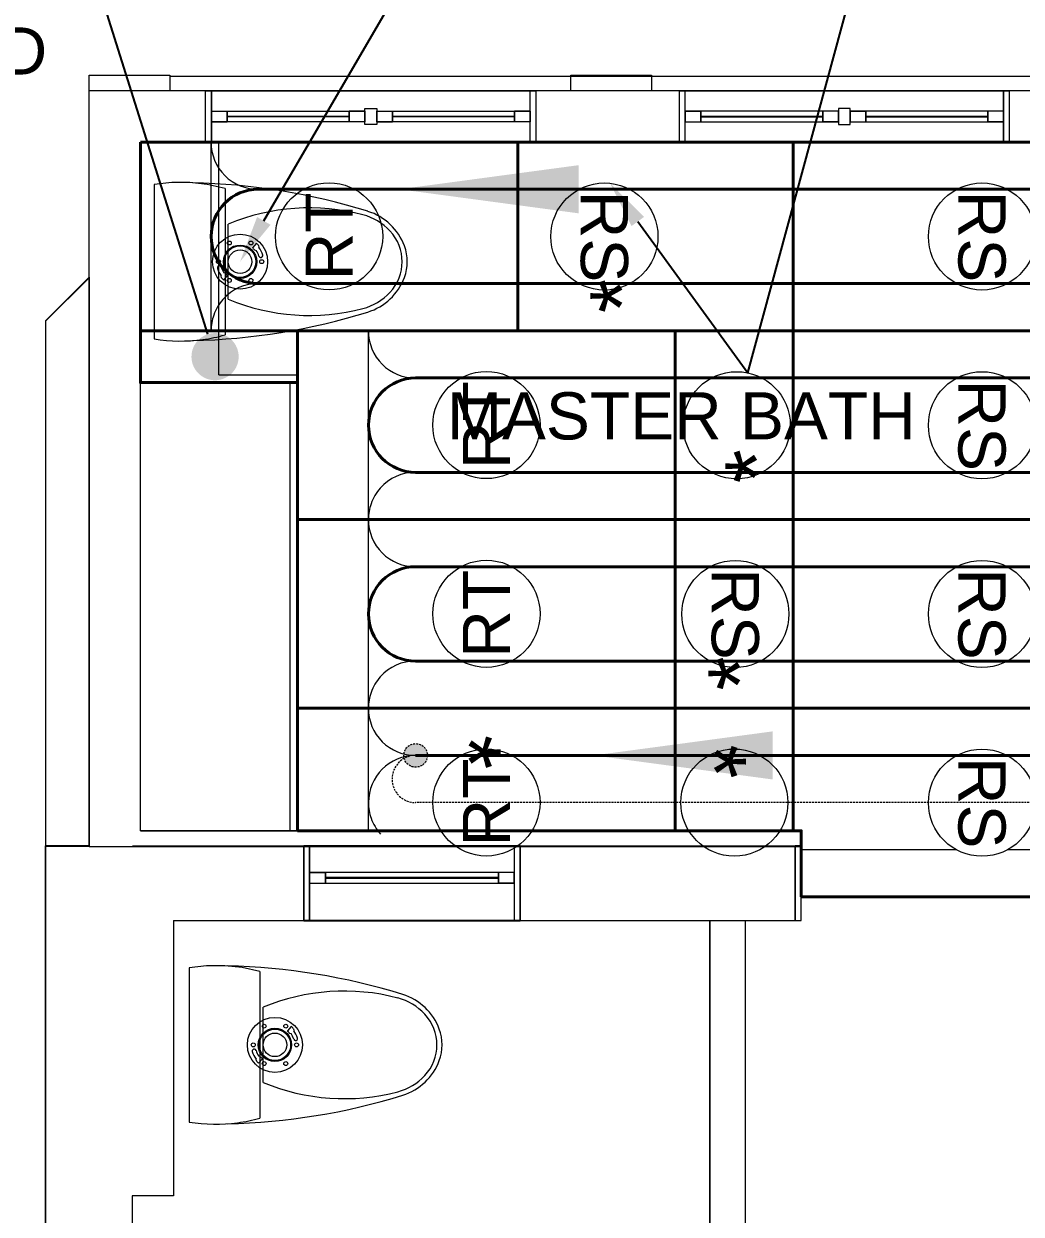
# Model space of a CAD drawing. Header units: inches. Extents: x -394 to 2550, y -2115 to -791.
# Drawn here: x 1600.2 to 1727, y -1175.6 to -1024.2 of the extents above; entities that cross this region are included whole.
import ezdxf
from ezdxf import colors
from ezdxf.entities.mleader import LeaderData, LeaderLine
from ezdxf.enums import TextEntityAlignment as Align
from ezdxf.math import Vec2, Vec3

# ---------------------------------------------------------------- set-up
doc = ezdxf.new("R2010")
doc.units = ezdxf.units.IN
doc.header["$MEASUREMENT"] = 0
doc.linetypes.add('DASHED2', pattern=[0.375, 0.25, -0.125])
for name, color, linetype, lineweight in [('B_Walls', 7, 'Continuous', 13), ('R_Panel Text', 7, 'Continuous', 13), ('R_Straight', 204, 'Continuous', 15), ('R_Turn', 30, 'Continuous', 15), ('S_Panel Text', 7, 'Continuous', 13), ('T_Buried Point', 3, 'Continuous', 20), ('T_Buried Tubing', 3, 'DASHED2', 20), ('T_Tube Text', 7, 'Continuous', 13), ('T_Tubing', 6, 'Continuous', 40), ('W_Grooves', 7, 'Continuous', 5), ('W_Panel', 7, 'Continuous', 40)]:
    doc.layers.add(name, color=color, linetype=linetype, lineweight=lineweight)
doc.layers.add('T_Return', color=5, linetype='Continuous')
doc.layers.add('T_Supply', color=1, linetype='Continuous')
doc.styles.get("Standard").update_dxf_attribs({"font": 'arial.ttf'})

# ---------------------------------------------------------------- blocks, each defined once
blk = doc.blocks.new('*U138')
at = {"layer": 'B_Walls', "color": 252}
for p, q in [((-2.34, 15.98), (-1.78, 15.49)), ((-2.06, 16.27), (-1.81, 16.31)), ((-1.49, 15.76), (-1.44, 15.96)), ((2.34, 11.84), (1.77, 12.33)), ((1.48, 12.06), (1.43, 11.86)), ((2.05, 11.55), (1.8, 11.51))]:
    blk.add_line(p, q, dxfattribs=at)
at = {"layer": 'B_Walls', "linetype": 'Continuous'}
for p, q in [((4.78, 12.41), (-4.78, 12.41)), ((-9.31, 12), (9.31, 12)), ((-9.81, 3), (9.81, 3))]:
    blk.add_line(p, q, dxfattribs=at)
at = {"layer": 'B_Walls'}
blk.add_lwpolyline([(-9.31, 12), (-9.82, 9.74), (-10.06, 7.54), (-10.06, 5.23), (-9.81, 3)], dxfattribs=at)
at = {"layer": 'B_Walls', "color": 252}
for centre, radius in [((0, 13.91), 3.5), ((0, 16.66), 0.25), ((-2.38, 15.29), 0.25), ((0, 13.91), 2.12), ((0, 13.91), 2), ((0, 13.91), 1.5), ((2.38, 15.29), 0.25), ((-2.38, 12.54), 0.25), ((2.38, 12.54), 0.25), ((0, 11.16), 0.25)]:
    blk.add_circle(centre, radius, dxfattribs=at)
at = {"layer": 'B_Walls'}
for centre, radius, start, end in [((0, 29.45), 5.72, 69.5476, 110.4524), ((0.54, 28), 7.27, 110.4524, 162.7523), ((0, 28.79), 5.72, 46.8543, 133.1457), ((-0.54, 28), 7.27, 17.2477, 69.5476), ((1.03, 27.69), 7.23, 133.1457, 165.2214), ((-1.03, 27.69), 7.23, 14.7786, 46.8543), ((70.97, 6.13), 81.02, 162.7523, 178.7776), ((19.92, 22.71), 26.76, 165.2214, 202.6263), ((-19.92, 22.71), 26.76, 337.3737, 14.7786), ((-70.97, 6.13), 81.02, 1.2224, 17.2477)]:
    blk.add_arc(centre, radius, start, end, dxfattribs=at)
at = {"layer": 'B_Walls', "color": 252}
for centre, radius, start, end in [((0, 13.92), 2.99, 106.4671, 127.0724), ((-0.79, 16.55), 0.25, 286.3637, 109.0193), ((0, 13.91), 3.13, 131.1797, 138.5205), ((0, 13.91), 2.38, 128.8405, 138.5205), ((0, 13.91), 2.5, 106.6653, 125.0826), ((-0.01, 13.91), 2.38, 308.8405, 318.5205), ((0.78, 11.27), 0.25, 106.3637, 289.0193), ((-0.01, 13.91), 2.5, 286.6653, 305.0826), ((0, 13.9), 2.99, 286.4671, 307.0724), ((-0.01, 13.91), 3.13, 311.1797, 318.5205)]:
    blk.add_arc(centre, radius, start, end, dxfattribs=at)
at = {"layer": 'B_Walls', "linetype": 'Continuous'}
for start, end in [(7.7399, 15.822), (350.5377, 7.7399)]:
    blk.add_arc((-10.5, 6.39), 20.59, start, end, dxfattribs=at)
blk = doc.blocks.new('R-Turn Panel Text')
at = {"layer": 'W_Panel'}
blk.add_text('RT', height=6, dxfattribs=at).set_placement((0, 0), align=Align.MIDDLE)
blk = doc.blocks.new('*U185')
at = {"layer": 'R_Turn'}
blk.add_circle((12.01, -24), 6.81, dxfattribs=at)
at = {"layer": 'W_Grooves'}
for p, q in [((8.42, -9), (24, -9)), ((18, -15), (18, -20.75)), ((18, -27.25), (18, -48))]:
    blk.add_line(p, q, dxfattribs=at)
for centre, radius, start, end in [((12, -15), 6, 90, 109.4712), ((12, -15), 6, 0, 90), ((23.95, -14.95), 5.95, 89.4864, 180.5114), ((12, -15), 6, 109.4712, 131.8103)]:
    blk.add_arc(centre, radius, start, end, dxfattribs=at)
at = {"layer": 'W_Panel'}
for p, q in [((8.42, 0), (24, 0)), ((8.42, -48), (8.42, 0)), ((24, 0), (24, -48)), ((8.42, -48), (24, -48))]:
    blk.add_line(p, q, dxfattribs=at)
blk.add_blockref('R-Turn Panel Text', (12.01, -24), dxfattribs=at)
at = {"layer": 'W_Panel', "flags": 8}
blk.add_attdef('*', (20.59, -17.79), '', height=8, rotation=180, dxfattribs=at)
blk = doc.blocks.new('*U114')
at = {"layer": 'R_Turn'}
blk.add_circle((12.01, -24), 6.81, dxfattribs=at)
at = {"layer": 'W_Grooves'}
for p, q in [((0, -9), (24, -9)), ((6, -15), (6, -20.79)), ((18, -15), (18, -20.75)), ((6, -27.21), (6, -48)), ((18, -27.25), (18, -48))]:
    blk.add_line(p, q, dxfattribs=at)
for centre, radius, start, end in [((0.05, -14.95), 5.95, 70.8923, 90.5136), ((12, -15), 6, 90, 109.4712), ((12, -15), 6, 0, 90), ((23.95, -14.95), 5.95, 89.4864, 180.5114), ((0.05, -14.95), 5.95, 48.421, 70.8923), ((0.05, -14.95), 5.95, 359.4886, 48.421), ((12, -15), 6, 131.8103, 180), ((12, -15), 6, 109.4712, 131.8103)]:
    blk.add_arc(centre, radius, start, end, dxfattribs=at)
at = {"layer": 'W_Panel'}
for p, q in [((0, 0), (24, 0)), ((0, -48), (0, 0)), ((24, 0), (24, -48)), ((0, -48), (24, -48))]:
    blk.add_line(p, q, dxfattribs=at)
blk.add_blockref('R-Turn Panel Text', (12.01, -24), dxfattribs=at)
at = {"layer": 'W_Panel', "flags": 8}
blk.add_attdef('*', (20.59, -17.79), '', height=8, rotation=180, dxfattribs=at)
blk = doc.blocks.new('R-Straight Panel Text')
at = {"layer": 'W_Panel'}
blk.add_text('RS', height=6, dxfattribs=at).set_placement((0, 0), align=Align.MIDDLE)
blk = doc.blocks.new('*U115')
at = {"layer": 'R_Straight'}
blk.add_circle((12.01, 24), 6.81, dxfattribs=at)
at = {"layer": 'W_Grooves'}
for p, q in [((6, 48), (6, 27.21)), ((18, 48), (18, 27.25)), ((6, 20.79), (6, 0)), ((18, 20.75), (18, 0))]:
    blk.add_line(p, q, dxfattribs=at)
at = {"layer": 'W_Panel'}
for p, q in [((0, 48), (24, 48)), ((0, 48), (0, 0)), ((24, 48), (24, 0)), ((0, 0), (24, 0))]:
    blk.add_line(p, q, dxfattribs=at)
blk.add_blockref('R-Straight Panel Text', (12.01, 24), dxfattribs=at)
at = {"layer": 'W_Panel', "flags": 8}
blk.add_attdef('*', (21.76, 30.21), '', height=8, rotation=180, dxfattribs=at)
blk = doc.blocks.new('R-Straight Panel5')
at = {"layer": 'R_Straight'}
blk.add_circle((12.01, 24), 6.81, dxfattribs=at)
at = {"layer": 'W_Grooves'}
for p, q in [((6, 48), (6, 27.21)), ((18, 31.52), (18, 27.25)), ((6, 20.79), (6, 0)), ((18, 20.75), (18, 1.02))]:
    blk.add_line(p, q, dxfattribs=at)
at = {"layer": 'W_Panel'}
for p, q in [((0, 48), (17.58, 48)), ((0, 48), (0, 0)), ((24, 31.52), (24, 1.02)), ((0, 0), (15.58, 0))]:
    blk.add_line(p, q, dxfattribs=at)
for points in [[(24, 31.52), (17.58, 31.52), (17.58, 48)], [(15.58, 0), (15.58, 1.02), (24, 1.02)]]:
    blk.add_lwpolyline(points, dxfattribs=at)
blk.add_blockref('R-Straight Panel Text', (12.01, 24), dxfattribs=at)
at = {"layer": 'W_Panel', "flags": 8}
blk.add_attdef('*', (21.76, 30.21), '', height=8, rotation=180, dxfattribs=at)
blk = doc.blocks.new('ASTERISK')
blk.add_text('*', height=7.97, rotation=180).set_placement((2.37, 6.49))
blk = doc.blocks.new('*U152')
at = {"layer": 'R_Straight'}
blk.add_circle((12.01, 24), 6.81, dxfattribs=at)
at = {"layer": 'W_Grooves'}
for p, q in [((6, 48), (6, 27.21)), ((18, 48), (18, 27.25)), ((6, 20.79), (6, 13)), ((18, 20.75), (18, 13))]:
    blk.add_line(p, q, dxfattribs=at)
at = {"layer": 'W_Panel'}
for p, q in [((0, 48), (24, 48)), ((0, 48), (0, 13)), ((24, 48), (24, 13)), ((0, 13), (24, 13))]:
    blk.add_line(p, q, dxfattribs=at)
blk.add_blockref('R-Straight Panel Text', (12.01, 24), dxfattribs=at)
at = {"layer": 'W_Panel', "flags": 8}
blk.add_attdef('*', (21.76, 30.21), '', height=8, rotation=180, dxfattribs=at)
blk = doc.blocks.new('*U153')
at = {"layer": 'R_Straight'}
blk.add_circle((12.01, 25.64), 6.81, dxfattribs=at)
at = {"layer": 'W_Grooves'}
for p, q in [((6, 33), (6, 28.85)), ((18, 33), (18, 28.89)), ((6, 22.44), (6, 18)), ((18, 22.4), (18, 18))]:
    blk.add_line(p, q, dxfattribs=at)
at = {"layer": 'W_Panel'}
for p, q in [((0, 33), (24, 33)), ((0, 33), (0, 18)), ((24, 33), (24, 18)), ((0, 18), (24, 18))]:
    blk.add_line(p, q, dxfattribs=at)
blk.add_blockref('R-Straight Panel Text', (12.01, 25.64), dxfattribs=at)
at = {"layer": 'W_Panel', "flags": 8}
blk.add_attdef('*', (21.76, 30.21), '', height=8, rotation=180, dxfattribs=at)
blk = doc.blocks.new('*U154')
at = {"layer": 'R_Straight'}
blk.add_circle((3.59, 7.48), 6.81, dxfattribs=at)
at = {"layer": 'W_Grooves'}
for p, q in [((9.58, 15), (9.58, 10.72)), ((9.58, 4.23), (9.58, 0))]:
    blk.add_line(p, q, dxfattribs=at)
at = {"layer": 'W_Panel'}
for p, q in [((0, 15), (15.59, 15)), ((0, 15), (0, 0)), ((15.59, 15), (15.59, 0)), ((0, 0), (15.59, 0))]:
    blk.add_line(p, q, dxfattribs=at)
blk.add_blockref('ASTERISK', (8.61, 7.49), dxfattribs=at)
blk = doc.blocks.new('Bury Point')
at = {"layer": 'T_Buried Tubing'}
h = blk.add_hatch(color=256, dxfattribs=at)
edge = h.paths.add_edge_path()
edge.add_arc((0, 0), 1.5, 0, 360)
blk.add_circle((0, 0), 1.5, dxfattribs=at)
blk = doc.blocks.new('_Dot')
at = {"color": 0, "linetype": 'ByBlock', "lineweight": -2}
blk.add_line((-0.5, 0), (-1, 0), dxfattribs=at)
at = {"color": 0, "linetype": 'ByBlock', "const_width": 0.5}
blk.add_lwpolyline([(-0.25, 0, 1), (0.25, 0, 1)], format="xyb", close=True, dxfattribs=at)
blk = doc.blocks.new('LS')
at = {"layer": 'T_Supply'}
blk.add_lwpolyline([(0, 0, 0, 4.08, 0), (15.19, 0, 4.08, 4.08, 0)], format="xyseb", dxfattribs=at)
blk = doc.blocks.new('*U148')
at = {"layer": 'T_Supply', "xscale": 1.5, "yscale": 1.5, "zscale": 1.5}
blk.add_blockref('LS', (0, 0), dxfattribs=at)
blk = doc.blocks.new('LR')
at = {"layer": 'T_Return'}
blk.add_lwpolyline([(0, 0, 0, 4.08, 0), (15.19, 0, 4.08, 4.08, 0)], format="xyseb", dxfattribs=at)
blk = doc.blocks.new('*U151')
at = {"layer": 'T_Return', "xscale": 1.5, "yscale": 1.5, "zscale": 1.5}
blk.add_blockref('LR', (0, 0), dxfattribs=at)

msp = doc.modelspace()

# ---------------------------------------------------------------- linework, layer by layer
at = {"layer": 'B_Walls'}
for p, q in [((1608.47, -1030.75), (1618.72, -1030.75)), ((1608.47, -1032.75), (1608.47, -1030.75)), ((1618.72, -1030.75), (1618.72, -1032.75)), ((1802.47, -1030.91), (1618.72, -1030.91)), ((1669.72, -1030.75), (1679.97, -1030.75)), ((1669.72, -1032.75), (1669.72, -1030.75)), ((1679.97, -1030.75), (1679.97, -1032.75)), ((1608.47, -1128.84), (1608.47, -1032.75)), ((1623.27, -1032.75), (1608.47, -1032.75)), ((1618.72, -1032.75), (1608.47, -1032.75)), ((1792.21, -1032.75), (1620.37, -1032.75)), ((1623.27, -1039.25), (1623.27, -1032.75)), ((1623.27, -1032.75), (1665.27, -1032.75)), ((1623.27, -1039.25), (1623.27, -1032.75)), ((1623.27, -1032.75), (1624.02, -1032.75)), ((1623.27, -1032.75), (1624.02, -1032.75)), ((1665.27, -1032.75), (1623.27, -1032.75)), ((1624.02, -1032.75), (1624.02, -1039.25)), ((1624.02, -1039.25), (1624.02, -1032.75)), ((1664.52, -1039.25), (1664.52, -1032.75)), ((1664.52, -1032.75), (1665.27, -1032.75)), ((1665.27, -1032.75), (1664.52, -1032.75)), ((1664.52, -1039.25), (1664.52, -1032.75)), ((1683.47, -1032.75), (1665.27, -1032.75)), ((1665.27, -1032.75), (1665.27, -1039.25)), ((1665.27, -1032.75), (1665.27, -1039.25)), ((1679.97, -1032.75), (1669.72, -1032.75)), ((1683.47, -1032.75), (1725.47, -1032.75)), ((1683.47, -1032.75), (1684.22, -1032.75)), ((1684.22, -1032.75), (1683.47, -1032.75)), ((1683.47, -1032.75), (1683.47, -1039.25)), ((1684.22, -1039.25), (1684.22, -1032.75)), ((1684.22, -1039.25), (1684.22, -1032.75)), ((1725.47, -1032.75), (1724.72, -1032.75)), ((1724.72, -1039.25), (1724.72, -1032.75)), ((1725.47, -1032.75), (1724.72, -1032.75)), ((1724.72, -1032.75), (1724.72, -1039.25)), ((1743.72, -1032.75), (1725.47, -1032.75)), ((1725.47, -1039.25), (1725.47, -1032.75)), ((1624.02, -1036.69), (1624.02, -1035.32)), ((1624.02, -1036.69), (1624.02, -1035.32)), ((1624.02, -1035.32), (1626.02, -1035.32)), ((1624.02, -1035.32), (1626.02, -1035.32)), ((1626.02, -1036.69), (1626.02, -1035.32)), ((1626.02, -1035.32), (1641.52, -1035.32)), ((1626.02, -1035.32), (1626.02, -1036.69)), ((1626.02, -1036.69), (1626.02, -1035.32)), ((1641.52, -1035.32), (1641.52, -1036.69)), ((1641.52, -1036.69), (1641.52, -1035.32)), ((1641.52, -1035.32), (1643.52, -1035.32)), ((1643.52, -1035.32), (1641.52, -1035.32)), ((1641.52, -1036.69), (1641.52, -1035.32)), ((1643.52, -1037), (1643.52, -1035)), ((1643.52, -1035), (1645.02, -1035)), ((1643.52, -1036.69), (1643.52, -1035.32)), ((1643.52, -1035.32), (1643.52, -1036.69)), ((1645.02, -1035), (1645.02, -1037)), ((1645.02, -1036.69), (1645.02, -1035.32)), ((1645.02, -1036.69), (1645.02, -1035.32)), ((1645.02, -1035.32), (1647.02, -1035.32)), ((1645.02, -1035.32), (1647.02, -1035.32)), ((1647.02, -1036.69), (1647.02, -1035.32)), ((1647.02, -1035.32), (1662.52, -1035.32)), ((1647.02, -1035.32), (1647.02, -1036.69)), ((1647.02, -1036.69), (1647.02, -1035.32)), ((1662.52, -1035.32), (1662.52, -1036.69)), ((1662.52, -1036.69), (1662.52, -1035.32)), ((1662.52, -1035.32), (1664.52, -1035.32)), ((1664.52, -1035.32), (1662.52, -1035.32)), ((1662.52, -1036.69), (1662.52, -1035.32)), ((1664.52, -1036.69), (1664.52, -1035.32)), ((1664.52, -1035.32), (1664.52, -1036.69)), ((1684.22, -1035.32), (1686.22, -1035.32)), ((1686.22, -1035.32), (1684.22, -1035.32)), ((1684.22, -1035.32), (1684.22, -1036.69)), ((1684.22, -1036.69), (1684.22, -1035.32)), ((1701.72, -1035.32), (1686.22, -1035.32)), ((1686.22, -1035.32), (1686.22, -1036.69)), ((1686.22, -1036.69), (1686.22, -1035.32)), ((1686.22, -1036.69), (1686.22, -1035.32)), ((1701.72, -1036.69), (1701.72, -1035.32)), ((1703.72, -1035.32), (1701.72, -1035.32)), ((1701.72, -1036.69), (1701.72, -1035.32)), ((1703.72, -1035.32), (1701.72, -1035.32)), ((1701.72, -1035.32), (1701.72, -1036.69)), ((1705.22, -1035), (1703.72, -1035)), ((1703.72, -1035), (1703.72, -1037)), ((1703.72, -1036.69), (1703.72, -1035.32)), ((1703.72, -1036.69), (1703.72, -1035.32)), ((1705.22, -1037), (1705.22, -1035)), ((1705.22, -1035.32), (1707.22, -1035.32)), ((1707.22, -1035.32), (1705.22, -1035.32)), ((1705.22, -1035.32), (1705.22, -1036.69)), ((1705.22, -1036.69), (1705.22, -1035.32)), ((1722.72, -1035.32), (1707.22, -1035.32)), ((1707.22, -1035.32), (1707.22, -1036.69)), ((1707.22, -1036.69), (1707.22, -1035.32)), ((1707.22, -1036.69), (1707.22, -1035.32)), ((1722.72, -1036.69), (1722.72, -1035.32)), ((1724.72, -1035.32), (1722.72, -1035.32)), ((1722.72, -1036.69), (1722.72, -1035.32)), ((1724.72, -1035.32), (1722.72, -1035.32)), ((1722.72, -1035.32), (1722.72, -1036.69)), ((1724.72, -1036.69), (1724.72, -1035.32)), ((1724.72, -1036.69), (1724.72, -1035.32)), ((1626.02, -1036.69), (1624.02, -1036.69)), ((1624.02, -1036.69), (1626.02, -1036.69)), ((1626.02, -1036.03), (1626.02, -1035.98)), ((1626.02, -1035.98), (1641.52, -1035.98)), ((1641.52, -1035.98), (1626.02, -1035.98)), ((1641.52, -1036.03), (1626.02, -1036.03)), ((1641.52, -1036.03), (1626.02, -1036.03)), ((1641.52, -1036.69), (1626.02, -1036.69)), ((1641.52, -1035.98), (1641.52, -1036.03)), ((1643.52, -1036.69), (1641.52, -1036.69)), ((1643.52, -1036.69), (1641.52, -1036.69)), ((1647.02, -1036.69), (1645.02, -1036.69)), ((1645.02, -1036.69), (1647.02, -1036.69)), ((1647.02, -1036.03), (1647.02, -1035.98)), ((1647.02, -1035.98), (1662.52, -1035.98)), ((1662.52, -1035.98), (1647.02, -1035.98)), ((1662.52, -1036.03), (1647.02, -1036.03)), ((1662.52, -1036.03), (1647.02, -1036.03)), ((1662.52, -1036.69), (1647.02, -1036.69)), ((1662.52, -1035.98), (1662.52, -1036.03)), ((1664.52, -1036.69), (1662.52, -1036.69)), ((1664.52, -1036.69), (1662.52, -1036.69)), ((1684.22, -1036.69), (1686.22, -1036.69)), ((1684.22, -1036.69), (1686.22, -1036.69)), ((1686.22, -1035.98), (1701.72, -1035.98)), ((1701.72, -1035.98), (1686.22, -1035.98)), ((1686.22, -1035.98), (1686.22, -1036.03)), ((1686.22, -1036.03), (1701.72, -1036.03)), ((1686.22, -1036.03), (1701.72, -1036.03)), ((1686.22, -1036.69), (1701.72, -1036.69)), ((1701.72, -1036.03), (1701.72, -1035.98)), ((1703.72, -1036.69), (1701.72, -1036.69)), ((1701.72, -1036.69), (1703.72, -1036.69)), ((1705.22, -1036.69), (1707.22, -1036.69)), ((1705.22, -1036.69), (1707.22, -1036.69)), ((1707.22, -1035.98), (1722.72, -1035.98)), ((1722.72, -1035.98), (1707.22, -1035.98)), ((1707.22, -1035.98), (1707.22, -1036.03)), ((1707.22, -1036.03), (1722.72, -1036.03)), ((1707.22, -1036.03), (1722.72, -1036.03)), ((1707.22, -1036.69), (1722.72, -1036.69)), ((1722.72, -1036.03), (1722.72, -1035.98)), ((1724.72, -1036.69), (1722.72, -1036.69)), ((1722.72, -1036.69), (1724.72, -1036.69)), ((1645.02, -1037), (1643.52, -1037)), ((1703.72, -1037), (1705.22, -1037)), ((1614.97, -1126.84), (1614.97, -1039.25)), ((1623.27, -1039.25), (1614.97, -1039.25)), ((1665.27, -1039.25), (1623.27, -1039.25)), ((1624.02, -1039.25), (1623.27, -1039.25)), ((1623.27, -1039.25), (1624.02, -1039.25)), ((1665.27, -1039.25), (1623.27, -1039.25)), ((1624.97, -1039.34), (1624.7, -1039.34)), ((1624.97, -1068.84), (1624.97, -1039.34)), ((1665.27, -1039.25), (1664.52, -1039.25)), ((1665.27, -1039.25), (1664.52, -1039.25)), ((1683.47, -1039.25), (1665.27, -1039.25)), ((1683.47, -1039.25), (1725.47, -1039.25)), ((1683.47, -1039.25), (1684.22, -1039.25)), ((1683.47, -1039.25), (1684.22, -1039.25)), ((1725.47, -1039.25), (1724.72, -1039.25)), ((1724.72, -1039.25), (1725.47, -1039.25)), ((1743.72, -1039.25), (1725.47, -1039.25)), ((1602.97, -1061.92), (1608.47, -1056.42)), ((1608.47, -1056.42), (1602.97, -1061.92)), ((1602.97, -1062), (1608.47, -1056.5)), ((1608.47, -1056.5), (1602.97, -1062)), ((1602.97, -1062), (1608.47, -1056.5)), ((1608.47, -1056.5), (1602.97, -1062)), ((1608.47, -1056.42), (1608.47, -1128.75)), ((1608.47, -1128.75), (1608.47, -1056.42)), ((1608.47, -1056.5), (1608.47, -1128.84)), ((1608.47, -1128.84), (1608.47, -1056.5)), ((1608.47, -1056.5), (1608.47, -1128.84)), ((1608.47, -1128.84), (1608.47, -1056.5)), ((1602.97, -1128.75), (1602.97, -1061.92)), ((1602.97, -1128.75), (1602.97, -1061.92)), ((1602.97, -1128.84), (1602.97, -1062)), ((1602.97, -1128.84), (1602.97, -1062)), ((1602.97, -1128.84), (1602.97, -1062)), ((1602.97, -1128.84), (1602.97, -1062)), ((1614.97, -1126.84), (1614.97, -1069.84)), ((1614.97, -1069.84), (1633.97, -1069.84)), ((1624.97, -1068.84), (1634.97, -1068.84)), ((1633.97, -1069.84), (1633.97, -1126.84)), ((1634.97, -1068.84), (1634.97, -1126.84)), ((1614.97, -1126.84), (1698.99, -1126.84)), ((1633.97, -1126.84), (1614.97, -1126.84)), ((1634.97, -1126.84), (1614.97, -1126.84)), ((1698.99, -1128.84), (1698.99, -1126.84)), ((1602.92, -1550.92), (1602.92, -1128.75)), ((1602.92, -1128.75), (1602.92, -1550.92)), ((1602.92, -1128.75), (1608.47, -1128.75)), ((1608.47, -1128.75), (1602.97, -1128.75)), ((1608.47, -1128.84), (1602.97, -1128.84)), ((1608.47, -1128.84), (1602.97, -1128.84)), ((1608.47, -1128.84), (1698.99, -1128.84)), ((1613.97, -1128.75), (1635.74, -1128.75)), ((1635.74, -1128.75), (1663.24, -1128.75)), ((1635.74, -1138.25), (1635.74, -1128.75)), ((1663.24, -1128.75), (1635.74, -1128.75)), ((1635.74, -1128.75), (1636.49, -1128.75)), ((1636.49, -1128.75), (1635.74, -1128.75)), ((1635.74, -1128.75), (1635.74, -1138.25)), ((1635.74, -1128.84), (1663.24, -1128.84)), ((1635.74, -1138.34), (1635.74, -1128.84)), ((1636.49, -1128.75), (1636.49, -1138.25)), ((1636.49, -1138.25), (1636.49, -1128.75)), ((1663.24, -1128.75), (1662.49, -1128.75)), ((1662.49, -1128.75), (1662.49, -1138.25)), ((1663.24, -1128.75), (1662.49, -1128.75)), ((1662.49, -1128.75), (1662.49, -1138.25)), ((1663.24, -1128.75), (1698.24, -1128.75)), ((1663.24, -1128.75), (1663.24, -1138.25)), ((1663.24, -1138.25), (1663.24, -1128.75)), ((1663.24, -1128.84), (1663.24, -1138.34)), ((1698.24, -1128.75), (1698.99, -1128.75)), ((1698.99, -1128.75), (1698.24, -1128.75)), ((1698.24, -1128.75), (1698.24, -1138.25)), ((1698.24, -1138.25), (1698.24, -1128.75)), ((1698.99, -1138.25), (1698.99, -1128.75)), ((1698.99, -1138.25), (1698.99, -1128.75)), ((1636.49, -1132.13), (1638.49, -1132.13)), ((1638.49, -1132.13), (1636.49, -1132.13)), ((1636.49, -1132.13), (1636.49, -1133.5)), ((1636.49, -1132.13), (1636.49, -1133.5)), ((1660.49, -1132.13), (1638.49, -1132.13)), ((1638.49, -1132.13), (1638.49, -1133.5)), ((1638.49, -1132.13), (1638.49, -1133.5)), ((1638.49, -1133.5), (1638.49, -1132.13)), ((1660.49, -1133.5), (1660.49, -1132.13)), ((1662.49, -1132.13), (1660.49, -1132.13)), ((1660.49, -1132.13), (1660.49, -1133.5)), ((1662.49, -1132.13), (1660.49, -1132.13)), ((1660.49, -1132.13), (1660.49, -1133.5)), ((1662.49, -1133.5), (1662.49, -1132.13)), ((1662.49, -1132.13), (1662.49, -1133.5)), ((1636.49, -1133.5), (1638.49, -1133.5)), ((1636.49, -1133.5), (1638.49, -1133.5)), ((1660.49, -1132.79), (1638.49, -1132.79)), ((1660.49, -1132.79), (1638.49, -1132.79)), ((1638.49, -1132.79), (1638.49, -1132.84)), ((1660.49, -1132.84), (1638.49, -1132.84)), ((1638.49, -1132.84), (1660.49, -1132.84)), ((1638.49, -1133.5), (1660.49, -1133.5)), ((1660.49, -1132.84), (1660.49, -1132.79)), ((1662.49, -1133.5), (1660.49, -1133.5)), ((1660.49, -1133.5), (1662.49, -1133.5)), ((1619.17, -1138.25), (1635.74, -1138.25)), ((1619.17, -1138.25), (1619.17, -1173.25)), ((1619.17, -1138.25), (1619.17, -1173.25)), ((1619.17, -1138.25), (1619.17, -1173.25)), ((1663.24, -1138.25), (1635.74, -1138.25)), ((1663.24, -1138.25), (1635.74, -1138.25)), ((1635.74, -1138.25), (1636.49, -1138.25)), ((1635.74, -1138.25), (1636.49, -1138.25)), ((1663.24, -1138.34), (1635.74, -1138.34)), ((1663.24, -1138.25), (1662.49, -1138.25)), ((1662.49, -1138.25), (1663.24, -1138.25)), ((1663.24, -1138.25), (1687.38, -1138.25)), ((1687.38, -1138.25), (1691.88, -1138.25)), ((1687.38, -1247.42), (1687.38, -1138.25)), ((1687.38, -1138.25), (1687.38, -1242)), ((1691.88, -1138.25), (1698.24, -1138.25)), ((1691.88, -1138.25), (1691.88, -1247.42)), ((1691.88, -1138.25), (1691.88, -1247.42)), ((1698.24, -1138.25), (1698.99, -1138.25)), ((1698.24, -1138.25), (1698.99, -1138.25)), ((1613.92, -1173.25), (1613.92, -1550.92)), ((1613.92, -1173.25), (1613.92, -1227)), ((1619.17, -1173.25), (1613.92, -1173.25)), ((1619.17, -1173.25), (1613.92, -1173.25))]:
    msp.add_line(p, q, dxfattribs=at)
at = {"layer": 'B_Walls', "extrusion": (0, 0, -1)}
for p, q in [((1725.47, -1032.75), (1683.47, -1032.75)), ((1683.47, -1032.75), (1683.47, -1039.25)), ((1725.47, -1039.25), (1725.47, -1032.75)), ((1683.47, -1039.25), (1725.47, -1039.25)), ((1663.24, -1128.75), (1635.74, -1128.75)), ((1635.74, -1128.75), (1635.74, -1138.25)), ((1663.24, -1138.25), (1663.24, -1128.75)), ((1635.74, -1138.25), (1663.24, -1138.25))]:
    msp.add_line(p, q, dxfattribs=at)
at = {"layer": 'R_Straight'}
msp.add_circle((1690.79, -1075.26), 6.81, dxfattribs=at)
at = {"layer": 'T_Buried Tubing'}
msp.add_line((1772.23, -1123.25), (1649.97, -1123.25), dxfattribs=at)
msp.add_arc((1649.97, -1120.25), 3, 90, 270, dxfattribs=at)
at = {"layer": 'T_Tubing', "color": 32}
for p, q in [((1778.97, -1045.25), (1629.97, -1045.25)), ((1629.97, -1057.25), (1778.97, -1057.25)), ((1778.97, -1069.25), (1649.97, -1069.25)), ((1649.97, -1081.25), (1778.97, -1081.25)), ((1778.97, -1093.25), (1649.97, -1093.25)), ((1649.97, -1105.25), (1778.97, -1105.25)), ((1778.97, -1117.25), (1649.97, -1117.25))]:
    msp.add_line(p, q, dxfattribs=at)
for centre in [(1629.97, -1051.25), (1649.97, -1075.25), (1649.97, -1099.25)]:
    msp.add_arc(centre, 6, 90, 270, dxfattribs=at)
at = {"layer": 'W_Grooves'}
for p, q in [((1687.58, -1069.25), (1682.97, -1069.25)), ((1697.97, -1069.25), (1694, -1069.25)), ((1687.54, -1081.25), (1682.97, -1081.25)), ((1697.97, -1081.25), (1694.03, -1081.25))]:
    msp.add_line(p, q, dxfattribs=at)
at = {"layer": 'W_Panel'}
for p, q in [((1682.97, -1063.25), (1682.97, -1087.26)), ((1697.97, -1063.25), (1682.97, -1063.25)), ((1697.97, -1063.25), (1697.97, -1087.26)), ((1697.97, -1087.26), (1682.97, -1087.26))]:
    msp.add_line(p, q, dxfattribs=at)

# ---------------------------------------------------------------- block references
at = {"layer": 'B_Walls', "rotation": 270}
for p in [(1613.74, -1054.46), (1618.17, -1154.06)]:
    msp.add_blockref('*U138', p, dxfattribs=at)
at = {"layer": 'T_Buried Point'}
msp.add_blockref('Bury Point', (1649.97, -1117.25), dxfattribs=at)
at = {"layer": 'T_Return'}
msp.add_blockref('*U151', (1672.59, -1117.25), dxfattribs=at)
at = {"layer": 'W_Panel'}
for name, p, rotation in [('*U114', (1614.97, -1063.25), 90), ('*U115', (1697.97, -1039.25), 270), ('*U114', (1634.97, -1087.25), 90), ('*U115', (1697.97, -1063.25), 270), ('ASTERISK', (1690.8, -1080.28), 270), ('*U114', (1634.97, -1111.25), 90), ('*U115', (1697.97, -1087.25), 270), ('*U154', (1697.97, -1126.84), 90), ('R-Straight Panel5', (1697.97, -1111.25), 270)]:
    msp.add_blockref(name, p, dxfattribs=dict(at, rotation=rotation))
ref = msp.add_blockref('*U152', (1649.97, -1039.25), dxfattribs=dict(at, rotation=270.0000000000044))
ref.add_attrib('*', '*', (1680.17, -1061.01), dxfattribs={"height": 8, "rotation": 90})
ref = msp.add_blockref('*U153', (1664.97, -1087.25), dxfattribs=dict(at, rotation=270))
ref.add_attrib('*', '*', (1695.17, -1109.01), dxfattribs={"height": 8, "rotation": 90})
ref = msp.add_blockref('*U185', (1634.97, -1135.25), dxfattribs=dict(at, rotation=90))
ref.add_attrib('*', '*', (1652.76, -1114.66), dxfattribs={"height": 8, "rotation": 270})

# ---------------------------------------------------------------- texts
at = {"layer": 'B_Walls'}
msp.add_text('MASTER BATH', height=6, dxfattribs=at).set_placement((1653.96, -1077.07))

# ---------------------------------------------------------------- next in the draw order: leaders
at = {"layer": 'T_Tube Text'}
ml = msp.add_multileader_mtext('Standard', dxfattribs=at)
ml.set_content('CUSTOM GROOVE MAY BE REQUIRED\\PA MINIMUM OF 6" FROM WAX RING', color=256)
ml.set_leader_properties()
ml.build(insert=Vec2(0, 0))
ml.multileader.update_dxf_attribs({"text_left_attachment_type": 2, "text_right_attachment_type": 2, "dogleg_length": 4, "arrow_head_size": 6})
ctx = ml.context
ctx.base_point, ctx.char_height, ctx.arrow_head_size, ctx.plane_origin = Vec3(1669.59, -989.28), 6, 6, Vec3(1394.16, -1038.65)
ctx.left_attachment, ctx.right_attachment = 2, 2
notes = []
notes.append((ctx, [(0, (1, 1, 0), (1665.59, -989.28), (1, 0), 4, [(0, [(1627.65, -1054.46)], 0, [])])]))
ctx.mtext.insert, ctx.mtext.flow_direction = Vec3(1671.59, -981.12), 5
ctx.mtext.has_bg_fill, ctx.mtext.bg_color, ctx.mtext.bg_scale_factor, ctx.mtext.bg_transparency, ctx.mtext.use_window_bg_color = 1, -1023410167, 1.5, 0, 1
for ctx, leaders in notes:
    for number, flags, end, landing, length, lines in leaders:
        leader = LeaderData()
        leader.index, (leader.has_last_leader_line, leader.has_dogleg_vector, leader.attachment_direction) = number, flags
        leader.last_leader_point, leader.dogleg_vector, leader.dogleg_length = Vec3(end), Vec3(landing), length
        for number, points, colour, breaks in lines:
            line = LeaderLine()
            line.index, line.vertices, line.color, line.breaks = number, Vec3.list(points), colors.encode_raw_color(colour), breaks
            leader.lines.append(line)
        ctx.leaders.append(leader)

# ---------------------------------------------------------------- next in the draw order: linework, layer by layer
at = {"layer": 'W_Panel'}
msp.add_lwpolyline([(1614.97, -1063.25), (1634.97, -1063.25), (1634.97, -1069.84), (1614.97, -1069.84)], close=True, dxfattribs=at)

# ---------------------------------------------------------------- next in the draw order: block references
at = {"layer": 'T_Supply'}
msp.add_blockref('*U148', (1647.89, -1045.25), dxfattribs=at)

# ---------------------------------------------------------------- next in the draw order: leaders
at = {"layer": 'S_Panel Text'}
ml = msp.add_multileader_mtext('Standard', dxfattribs=at)
ml.set_content('SHARED PANEL TYP.', color=256)
ml.set_leader_properties()
ml.build(insert=Vec2(0, 0))
ml.multileader.update_dxf_attribs({"text_left_attachment_type": 2, "text_right_attachment_type": 2, "dogleg_length": 4, "arrow_head_size": 6})
ctx = ml.context
ctx.base_point, ctx.char_height, ctx.arrow_head_size, ctx.plane_origin = Vec3(1712.13, -1009.94), 6, 6, Vec3(1689.35, -1053.3)
ctx.left_attachment, ctx.right_attachment = 2, 2
notes = []
notes.append((ctx, [(1, (1, 1, 0), (1708.13, -1009.94), (1, 0), 4, [(1, [(1674.69, -1044.49), (1692.21, -1068.6)], 0, [])])]))
ctx.mtext.insert, ctx.mtext.flow_direction = Vec3(1714.13, -1006.84), 5
ctx.mtext.has_bg_fill, ctx.mtext.bg_color, ctx.mtext.bg_scale_factor, ctx.mtext.bg_transparency, ctx.mtext.use_window_bg_color = 1, -1023410167, 1.5, 0, 1
for ctx, leaders in notes:
    for number, flags, end, landing, length, lines in leaders:
        leader = LeaderData()
        leader.index, (leader.has_last_leader_line, leader.has_dogleg_vector, leader.attachment_direction) = number, flags
        leader.last_leader_point, leader.dogleg_vector, leader.dogleg_length = Vec3(end), Vec3(landing), length
        for number, points, colour, breaks in lines:
            line = LeaderLine()
            line.index, line.vertices, line.color, line.breaks = number, Vec3.list(points), colors.encode_raw_color(colour), breaks
            leader.lines.append(line)
        ctx.leaders.append(leader)

# ---------------------------------------------------------------- next in the draw order: leaders
at = {"layer": 'R_Panel Text'}
ml = msp.add_multileader_mtext('Standard', dxfattribs=at)
ml.set_content('FILL THIS AREA WITH \\PTRIM FROM OFFCUTS OR\\P13/16" PLYWOOD', color=256)
ml.set_leader_properties()
ml.set_arrow_properties(name='DOT')
ml.build(insert=Vec2(0, 0))
ml.multileader.update_dxf_attribs({"text_left_attachment_type": 2, "text_right_attachment_type": 2, "dogleg_length": 4, "arrow_head_size": 6})
ctx = ml.context
ctx.base_point, ctx.char_height, ctx.arrow_head_size, ctx.plane_origin = Vec3(1497.14, -1017.87), 6, 6, Vec3(1482.44, -1066.03)
ctx.left_attachment, ctx.right_attachment, ctx.text_align_type = 2, 2, 2
notes = []
notes.append((ctx, [(1, (1, 1, 0), (1609.13, -1017.87), (-1, 0), 4, [(0, [(1624.47, -1066.54)], 0, [])])]))
ctx.mtext.insert, ctx.mtext.alignment, ctx.mtext.flow_direction = Vec3(1603.13, -1004.66), 3, 5
ctx.mtext.has_bg_fill, ctx.mtext.bg_color, ctx.mtext.bg_scale_factor, ctx.mtext.bg_transparency, ctx.mtext.use_window_bg_color = 1, -1023410167, 1.5, 0, 1
for ctx, leaders in notes:
    for number, flags, end, landing, length, lines in leaders:
        leader = LeaderData()
        leader.index, (leader.has_last_leader_line, leader.has_dogleg_vector, leader.attachment_direction) = number, flags
        leader.last_leader_point, leader.dogleg_vector, leader.dogleg_length = Vec3(end), Vec3(landing), length
        for number, points, colour, breaks in lines:
            line = LeaderLine()
            line.index, line.vertices, line.color, line.breaks = number, Vec3.list(points), colors.encode_raw_color(colour), breaks
            leader.lines.append(line)
        ctx.leaders.append(leader)

doc.saveas('drawing.dxf')
